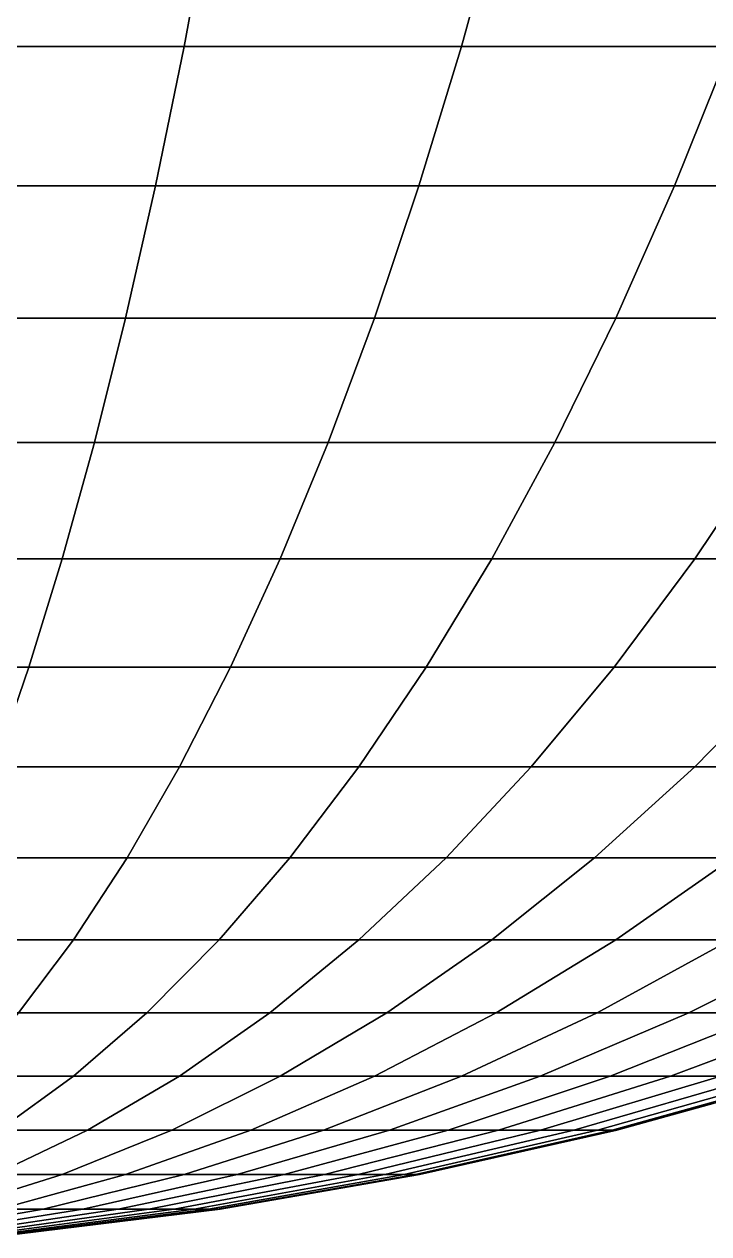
# Model space of a CAD drawing. Extents: x -610 to 610, y -610 to 610.
# Drawn here: x 60.4 to 161.7, y -606.7 to -427.8 of the extents above; entities that cross this region are included whole.
import ezdxf

# ---------------------------------------------------------------- set-up
doc = ezdxf.new("R2010")
doc.units = 0

msp = doc.modelspace()

# ---------------------------------------------------------------- linework, layer by layer
for points in [[(84.094131, -431.052277, -422.769775), (42.250515, -431.052277, -428.976654), (44.272755, -409.382355, -449.50882), (88.119141, -409.382355, -443.004822)], [(42.250515, -431.052277, 428.976654), (84.094131, -431.052277, 422.769775), (88.119141, -409.382355, 443.004822), (44.272755, -409.382355, 449.50882)], [(125.127876, -431.052277, -412.491333), (84.094131, -431.052277, -422.769775), (88.119141, -409.382355, -443.004822), (131.116882, -409.382355, -432.234436)], [(84.094131, -431.052277, 422.769775), (125.127876, -431.052277, 412.491333), (131.116882, -409.382355, 432.234436), (88.119141, -409.382355, 443.004822)], [(164.956573, -431.052277, -398.240417), (125.127876, -431.052277, -412.491333), (131.116882, -409.382355, -432.234436), (172.851913, -409.382355, -417.301422)], [(125.127876, -431.052277, 412.491333), (164.956573, -431.052277, 398.240417), (172.851913, -409.382355, 417.301422), (131.116882, -409.382355, 432.234436)], [(79.866539, -451.683807, -401.516174), (40.126484, -451.683807, -407.411041), (42.250515, -431.052277, -428.976654), (84.094131, -431.052277, -422.769775)], [(40.126484, -451.683807, 407.411041), (79.866539, -451.683807, 401.516174), (84.094131, -431.052277, 422.769775), (42.250515, -431.052277, 428.976654)], [(118.837425, -451.683807, -391.754456), (79.866539, -451.683807, -401.516174), (84.094131, -431.052277, -422.769775), (125.127876, -431.052277, -412.491333)], [(79.866539, -451.683807, 401.516174), (118.837425, -451.683807, 391.754456), (125.127876, -431.052277, 412.491333), (84.094131, -431.052277, 422.769775)], [(156.663834, -451.683807, -378.219971), (118.837425, -451.683807, -391.754456), (125.127876, -431.052277, -412.491333), (164.956573, -431.052277, -398.240417)], [(118.837425, -451.683807, 391.754456), (156.663834, -451.683807, 378.219971), (164.956573, -431.052277, 398.240417), (125.127876, -431.052277, 412.491333)], [(192.981491, -451.683807, -361.042999), (156.663834, -451.683807, -378.219971), (164.956573, -431.052277, -398.240417), (203.19664, -431.052277, -380.154205)], [(156.663834, -451.683807, 378.219971), (192.981491, -451.683807, 361.042999), (203.19664, -431.052277, 380.154205), (164.956573, -431.052277, 398.240417)], [(75.446533, -471.227173, -379.295319), (37.905792, -471.227173, -384.863922), (40.126484, -451.683807, -407.411041), (79.866539, -451.683807, -401.516174)], [(37.905792, -471.227173, 384.863922), (75.446533, -471.227173, 379.295319), (79.866539, -451.683807, 401.516174), (40.126484, -451.683807, 407.411041)], [(112.260674, -471.227173, -370.073853), (75.446533, -471.227173, -379.295319), (79.866539, -451.683807, -401.516174), (118.837425, -451.683807, -391.754456)], [(75.446533, -471.227173, 379.295319), (112.260674, -471.227173, 370.073853), (118.837425, -451.683807, 391.754456), (79.866539, -451.683807, 401.516174)], [(147.993698, -471.227173, -357.288361), (112.260674, -471.227173, -370.073853), (118.837425, -451.683807, -391.754456), (156.663834, -451.683807, -378.219971)], [(112.260674, -471.227173, 370.073853), (147.993698, -471.227173, 357.288361), (156.663834, -451.683807, 378.219971), (118.837425, -451.683807, 391.754456)], [(182.301453, -471.227173, -341.061981), (147.993698, -471.227173, -357.288361), (156.663834, -451.683807, -378.219971), (192.981491, -451.683807, -361.042999)], [(147.993698, -471.227173, 357.288361), (182.301453, -471.227173, 341.061981), (192.981491, -451.683807, 361.042999), (156.663834, -451.683807, 378.219971)], [(70.844765, -489.635315, -356.160706), (35.593777, -489.635315, -361.389679), (37.905792, -471.227173, -384.863922), (75.446533, -471.227173, -379.295319)], [(35.593777, -489.635315, 361.389679), (70.844765, -489.635315, 356.160706), (75.446533, -471.227173, 379.295319), (37.905792, -471.227173, 384.863922)], [(105.413475, -489.635315, -347.501678), (70.844765, -489.635315, -356.160706), (75.446533, -471.227173, -379.295319), (112.260674, -471.227173, -370.073853)], [(70.844765, -489.635315, 356.160706), (105.413475, -489.635315, 347.501678), (112.260674, -471.227173, 370.073853), (75.446533, -471.227173, 379.295319)], [(138.96701, -489.635315, -335.496063), (105.413475, -489.635315, -347.501678), (112.260674, -471.227173, -370.073853), (147.993698, -471.227173, -357.288361)], [(105.413475, -489.635315, 347.501678), (138.96701, -489.635315, 335.496063), (147.993698, -471.227173, 357.288361), (112.260674, -471.227173, 370.073853)], [(171.182205, -489.635315, -320.259369), (138.96701, -489.635315, -335.496063), (147.993698, -471.227173, -357.288361), (182.301453, -471.227173, -341.061981)], [(138.96701, -489.635315, 335.496063), (171.182205, -489.635315, 320.259369), (182.301453, -471.227173, 341.061981), (147.993698, -471.227173, 357.288361)], [(66.072334, -506.863861, -332.16806), (33.196014, -506.863861, -337.0448), (35.593777, -489.635315, -361.389679), (70.844765, -489.635315, -356.160706)], [(33.196014, -506.863861, 337.0448), (66.072334, -506.863861, 332.16806), (70.844765, -489.635315, 356.160706), (35.593777, -489.635315, 361.389679)], [(98.31234, -506.863861, -324.092346), (66.072334, -506.863861, -332.16806), (70.844765, -489.635315, -356.160706), (105.413475, -489.635315, -347.501678)], [(66.072334, -506.863861, 332.16806), (98.31234, -506.863861, 324.092346), (105.413475, -489.635315, 347.501678), (70.844765, -489.635315, 356.160706)], [(129.605545, -506.863861, -312.895477), (98.31234, -506.863861, -324.092346), (105.413475, -489.635315, -347.501678), (138.96701, -489.635315, -335.496063)], [(98.31234, -506.863861, 324.092346), (129.605545, -506.863861, 312.895477), (138.96701, -489.635315, 335.496063), (105.413475, -489.635315, 347.501678)], [(159.650574, -506.863861, -298.685211), (129.605545, -506.863861, -312.895477), (138.96701, -489.635315, -335.496063), (171.182205, -489.635315, -320.259369)], [(129.605545, -506.863861, 312.895477), (159.650574, -506.863861, 298.685211), (171.182205, -489.635315, 320.259369), (138.96701, -489.635315, 335.496063)], [(188.158081, -506.863861, -281.59848), (159.650574, -506.863861, -298.685211), (171.182205, -489.635315, -320.259369), (201.748825, -489.635315, -301.938446)], [(159.650574, -506.863861, 298.685211), (188.158081, -506.863861, 281.59848), (201.748825, -489.635315, 301.938446), (171.182205, -489.635315, 320.259369)], [(61.140728, -522.871338, -307.375214), (30.718281, -522.871338, -311.887939), (33.196014, -506.863861, -337.0448), (66.072334, -506.863861, -332.16806)], [(30.718281, -522.871338, 311.887939), (61.140728, -522.871338, 307.375214), (66.072334, -506.863861, 332.16806), (33.196014, -506.863861, 337.0448)], [(90.97435, -522.871338, -299.902252), (61.140728, -522.871338, -307.375214), (66.072334, -506.863861, -332.16806), (98.31234, -506.863861, -324.092346)], [(61.140728, -522.871338, 307.375214), (90.97435, -522.871338, 299.902252), (98.31234, -506.863861, 324.092346), (66.072334, -506.863861, 332.16806)], [(119.931854, -522.871338, -289.541107), (90.97435, -522.871338, -299.902252), (98.31234, -506.863861, -324.092346), (129.605545, -506.863861, -312.895477)], [(90.97435, -522.871338, 299.902252), (119.931854, -522.871338, 289.541107), (129.605545, -506.863861, 312.895477), (98.31234, -506.863861, 324.092346)], [(147.734344, -522.871338, -276.39151), (119.931854, -522.871338, -289.541107), (129.605545, -506.863861, -312.895477), (159.650574, -506.863861, -298.685211)], [(119.931854, -522.871338, 289.541107), (147.734344, -522.871338, 276.39151), (159.650574, -506.863861, 298.685211), (129.605545, -506.863861, 312.895477)], [(174.114059, -522.871338, -260.580109), (147.734344, -522.871338, -276.39151), (159.650574, -506.863861, -298.685211), (188.158081, -506.863861, -281.59848)], [(147.734344, -522.871338, 276.39151), (174.114059, -522.871338, 260.580109), (188.158081, -506.863861, 281.59848), (159.650574, -506.863861, 298.685211)], [(56.061825, -537.619202, -281.841858), (28.166542, -537.619202, -285.979706), (30.718281, -522.871338, -311.887939), (61.140728, -522.871338, -307.375214)], [(28.166542, -537.619202, 285.979706), (56.061825, -537.619202, 281.841858), (61.140728, -522.871338, 307.375214), (30.718281, -522.871338, 311.887939)], [(83.417213, -537.619202, -274.989685), (56.061825, -537.619202, -281.841858), (61.140728, -522.871338, -307.375214), (90.97435, -522.871338, -299.902252)], [(56.061825, -537.619202, 281.841858), (83.417213, -537.619202, 274.989685), (90.97435, -522.871338, 299.902252), (61.140728, -522.871338, 307.375214)], [(109.969231, -537.619202, -265.489197), (83.417213, -537.619202, -274.989685), (90.97435, -522.871338, -299.902252), (119.931854, -522.871338, -289.541107)], [(83.417213, -537.619202, 274.989685), (109.969231, -537.619202, 265.489197), (119.931854, -522.871338, 289.541107), (90.97435, -522.871338, 299.902252)], [(135.462189, -537.619202, -253.431931), (109.969231, -537.619202, -265.489197), (119.931854, -522.871338, -289.541107), (147.734344, -522.871338, -276.39151)], [(109.969231, -537.619202, 265.489197), (135.462189, -537.619202, 253.431931), (147.734344, -522.871338, 276.39151), (119.931854, -522.871338, 289.541107)], [(159.650574, -537.619202, -238.933975), (135.462189, -537.619202, -253.431931), (147.734344, -522.871338, -276.39151), (174.114059, -522.871338, -260.580109)], [(135.462189, -537.619202, 253.431931), (159.650574, -537.619202, 238.933975), (174.114059, -522.871338, 260.580109), (147.734344, -522.871338, 276.39151)], [(182.301453, -537.619202, -222.134949), (159.650574, -537.619202, -238.933975), (174.114059, -522.871338, -260.580109), (198.816971, -522.871338, -242.259171)], [(159.650574, -537.619202, 238.933975), (182.301453, -537.619202, 222.134949), (198.816971, -522.871338, 242.259171), (174.114059, -522.871338, 260.580109)], [(75.659096, -551.071899, -249.414612), (50.84787, -551.071899, -255.629517), (56.061825, -537.619202, -281.841858), (83.417213, -537.619202, -274.989685)], [(50.84787, -551.071899, 255.629517), (75.659096, -551.071899, 249.414612), (83.417213, -537.619202, 274.989685), (56.061825, -537.619202, 281.841858)], [(99.741684, -551.071899, -240.797729), (75.659096, -551.071899, -249.414612), (83.417213, -537.619202, -274.989685), (109.969231, -537.619202, -265.489197)], [(75.659096, -551.071899, 249.414612), (99.741684, -551.071899, 240.797729), (109.969231, -537.619202, 265.489197), (83.417213, -537.619202, 274.989685)], [(122.863701, -551.071899, -229.861816), (99.741684, -551.071899, -240.797729), (109.969231, -537.619202, -265.489197), (135.462189, -537.619202, -253.431931)], [(99.741684, -551.071899, 240.797729), (122.863701, -551.071899, 229.861816), (135.462189, -537.619202, 253.431931), (109.969231, -537.619202, 265.489197)], [(144.802475, -551.071899, -216.712219), (122.863701, -551.071899, -229.861816), (135.462189, -537.619202, -253.431931), (159.650574, -537.619202, -238.933975)], [(122.863701, -551.071899, 229.861816), (144.802475, -551.071899, 216.712219), (159.650574, -537.619202, 238.933975), (135.462189, -537.619202, 253.431931)], [(165.346741, -551.071899, -201.475586), (144.802475, -551.071899, -216.712219), (159.650574, -537.619202, -238.933975), (182.301453, -537.619202, -222.134949)], [(144.802475, -551.071899, 216.712219), (165.346741, -551.071899, 201.475586), (182.301453, -537.619202, 222.134949), (159.650574, -537.619202, 238.933975)], [(67.718719, -563.19696, -223.238693), (45.511417, -563.19696, -228.801331), (50.84787, -551.071899, -255.629517), (75.659096, -551.071899, -249.414612)], [(45.511417, -563.19696, 228.801331), (67.718719, -563.19696, 223.238693), (75.659096, -551.071899, 249.414612), (50.84787, -551.071899, 255.629517)], [(89.273857, -563.19696, -215.526138), (67.718719, -563.19696, -223.238693), (75.659096, -551.071899, -249.414612), (99.741684, -551.071899, -240.797729)], [(67.718719, -563.19696, 223.238693), (89.273857, -563.19696, 215.526138), (99.741684, -551.071899, 240.797729), (75.659096, -551.071899, 249.414612)], [(109.969231, -563.19696, -205.737976), (89.273857, -563.19696, -215.526138), (99.741684, -551.071899, -240.797729), (122.863701, -551.071899, -229.861816)], [(89.273857, -563.19696, 215.526138), (109.969231, -563.19696, 205.737976), (122.863701, -551.071899, 229.861816), (99.741684, -551.071899, 240.797729)], [(129.605545, -563.19696, -193.968414), (109.969231, -563.19696, -205.737976), (122.863701, -551.071899, -229.861816), (144.802475, -551.071899, -216.712219)], [(109.969231, -563.19696, 205.737976), (129.605545, -563.19696, 193.968414), (144.802475, -551.071899, 216.712219), (122.863701, -551.071899, 229.861816)], [(147.993698, -563.19696, -180.330841), (129.605545, -563.19696, -193.968414), (144.802475, -551.071899, -216.712219), (165.346741, -551.071899, -201.475586)], [(129.605545, -563.19696, 193.968414), (147.993698, -563.19696, 180.330841), (165.346741, -551.071899, 201.475586), (144.802475, -551.071899, 216.712219)], [(164.956573, -563.19696, -164.956573), (147.993698, -563.19696, -180.330841), (165.346741, -551.071899, -201.475586), (184.298599, -551.071899, -184.298599)], [(147.993698, -563.19696, 180.330841), (164.956573, -563.19696, 164.956573), (184.298599, -551.071899, 184.298599), (165.346741, -551.071899, 201.475586)], [(59.615196, -573.965271, -196.524979), (40.065319, -573.965271, -201.421967), (45.511417, -563.19696, -228.801331), (67.718719, -563.19696, -223.238693)], [(40.065319, -573.965271, 201.421967), (59.615196, -573.965271, 196.524979), (67.718719, -563.19696, 223.238693), (45.511417, -563.19696, 228.801331)], [(78.59095, -573.965271, -189.735352), (59.615196, -573.965271, -196.524979), (67.718719, -563.19696, -223.238693), (89.273857, -563.19696, -215.526138)], [(59.615196, -573.965271, 196.524979), (78.59095, -573.965271, 189.735352), (89.273857, -563.19696, 215.526138), (67.718719, -563.19696, 223.238693)], [(96.809837, -573.965271, -181.118454), (78.59095, -573.965271, -189.735352), (89.273857, -563.19696, -215.526138), (109.969231, -563.19696, -205.737976)], [(78.59095, -573.965271, 189.735352), (96.809837, -573.965271, 181.118454), (109.969231, -563.19696, 205.737976), (89.273857, -563.19696, 215.526138)], [(114.096382, -573.965271, -170.757294), (96.809837, -573.965271, -181.118454), (109.969231, -563.19696, -205.737976), (129.605545, -563.19696, -193.968414)], [(96.809837, -573.965271, 181.118454), (114.096382, -573.965271, 170.757294), (129.605545, -563.19696, 193.968414), (109.969231, -563.19696, 205.737976)], [(130.284119, -573.965271, -158.751648), (114.096382, -573.965271, -170.757294), (129.605545, -563.19696, -193.968414), (147.993698, -563.19696, -180.330841)], [(114.096382, -573.965271, 170.757294), (130.284119, -573.965271, 158.751648), (147.993698, -563.19696, 180.330841), (129.605545, -563.19696, 193.968414)], [(145.217148, -573.965271, -145.217148), (130.284119, -573.965271, -158.751648), (147.993698, -563.19696, -180.330841), (164.956573, -563.19696, -164.956573)], [(130.284119, -573.965271, 158.751648), (145.217148, -573.965271, 145.217148), (164.956573, -563.19696, 164.956573), (147.993698, -563.19696, 180.330841)], [(158.751648, -573.965271, -130.284119), (145.217148, -573.965271, -145.217148), (164.956573, -563.19696, -164.956573), (180.330841, -563.19696, -147.993698)], [(145.217148, -573.965271, 145.217148), (158.751648, -573.965271, 130.284119), (180.330841, -563.19696, 147.993698), (164.956573, -563.19696, 164.956573)], [(170.757294, -573.965271, -114.096382), (158.751648, -573.965271, -130.284119), (180.330841, -563.19696, -147.993698), (193.968414, -563.19696, -129.605545)], [(158.751648, -573.965271, 130.284119), (170.757294, -573.965271, 114.096382), (193.968414, -563.19696, 129.605545), (180.330841, -563.19696, 147.993698)], [(67.718719, -583.35083, -163.487442), (51.368061, -583.35083, -169.337814), (59.615196, -573.965271, -196.524979), (78.59095, -573.965271, -189.735352)], [(51.368061, -583.35083, 169.337814), (67.718719, -583.35083, 163.487442), (78.59095, -573.965271, 189.735352), (59.615196, -573.965271, 196.524979)], [(83.417213, -583.35083, -156.062622), (67.718719, -583.35083, -163.487442), (78.59095, -573.965271, -189.735352), (96.809837, -573.965271, -181.118454)], [(67.718719, -583.35083, 163.487442), (83.417213, -583.35083, 156.062622), (96.809837, -573.965271, 181.118454), (78.59095, -573.965271, 189.735352)], [(98.31234, -583.35083, -147.134811), (83.417213, -583.35083, -156.062622), (96.809837, -573.965271, -181.118454), (114.096382, -573.965271, -170.757294)], [(83.417213, -583.35083, 156.062622), (98.31234, -583.35083, 147.134811), (114.096382, -573.965271, 170.757294), (96.809837, -573.965271, 181.118454)], [(112.260674, -583.35083, -136.790024), (98.31234, -583.35083, -147.134811), (114.096382, -573.965271, -170.757294), (130.284119, -573.965271, -158.751648)], [(98.31234, -583.35083, 147.134811), (112.260674, -583.35083, 136.790024), (130.284119, -573.965271, 158.751648), (114.096382, -573.965271, 170.757294)], [(125.127876, -583.35083, -125.127876), (112.260674, -583.35083, -136.790024), (130.284119, -573.965271, -158.751648), (145.217148, -573.965271, -145.217148)], [(112.260674, -583.35083, 136.790024), (125.127876, -583.35083, 125.127876), (145.217148, -573.965271, 145.217148), (130.284119, -573.965271, 158.751648)], [(136.790024, -583.35083, -112.260674), (125.127876, -583.35083, -125.127876), (145.217148, -573.965271, -145.217148), (158.751648, -573.965271, -130.284119)], [(125.127876, -583.35083, 125.127876), (136.790024, -583.35083, 112.260674), (158.751648, -573.965271, 130.284119), (145.217148, -573.965271, 145.217148)], [(147.134811, -583.35083, -98.31234), (136.790024, -583.35083, -112.260674), (158.751648, -573.965271, -130.284119), (170.757294, -573.965271, -114.096382)], [(136.790024, -583.35083, 112.260674), (147.134811, -583.35083, 98.31234), (170.757294, -573.965271, 114.096382), (158.751648, -573.965271, 130.284119)], [(156.062622, -583.35083, -83.417213), (147.134811, -583.35083, -98.31234), (170.757294, -573.965271, -114.096382), (181.118454, -573.965271, -96.809837)], [(147.134811, -583.35083, 98.31234), (156.062622, -583.35083, 83.417213), (181.118454, -573.965271, 96.809837), (170.757294, -573.965271, 114.096382)], [(163.487442, -583.35083, -67.718719), (156.062622, -583.35083, -83.417213), (181.118454, -573.965271, -96.809837), (189.735352, -573.965271, -78.59095)], [(156.062622, -583.35083, 83.417213), (163.487442, -583.35083, 67.718719), (189.735352, -573.965271, 78.59095), (181.118454, -573.965271, 96.809837)], [(56.683346, -591.331055, -136.845703), (42.997177, -591.331055, -141.742691), (51.368061, -583.35083, -169.337814), (67.718719, -583.35083, -163.487442)], [(42.997177, -591.331055, 141.742691), (56.683346, -591.331055, 136.845703), (67.718719, -583.35083, 163.487442), (51.368061, -583.35083, 169.337814)], [(69.823624, -591.331055, -130.630814), (56.683346, -591.331055, -136.845703), (67.718719, -583.35083, -163.487442), (83.417213, -583.35083, -156.062622)], [(56.683346, -591.331055, 136.845703), (69.823624, -591.331055, 130.630814), (83.417213, -583.35083, 156.062622), (67.718719, -583.35083, 163.487442)], [(82.291458, -591.331055, -123.157875), (69.823624, -591.331055, -130.630814), (83.417213, -583.35083, -156.062622), (98.31234, -583.35083, -147.134811)], [(69.823624, -591.331055, 130.630814), (82.291458, -591.331055, 123.157875), (98.31234, -583.35083, 147.134811), (83.417213, -583.35083, 156.062622)], [(93.966782, -591.331055, -114.498863), (82.291458, -591.331055, -123.157875), (98.31234, -583.35083, -147.134811), (112.260674, -583.35083, -136.790024)], [(82.291458, -591.331055, 123.157875), (93.966782, -591.331055, 114.498863), (112.260674, -583.35083, 136.790024), (98.31234, -583.35083, 147.134811)], [(104.737167, -591.331055, -104.737167), (93.966782, -591.331055, -114.498863), (112.260674, -583.35083, -136.790024), (125.127876, -583.35083, -125.127876)], [(93.966782, -591.331055, 114.498863), (104.737167, -591.331055, 104.737167), (125.127876, -583.35083, 125.127876), (112.260674, -583.35083, 136.790024)], [(114.498863, -591.331055, -93.966782), (104.737167, -591.331055, -104.737167), (125.127876, -583.35083, -125.127876), (136.790024, -583.35083, -112.260674)], [(104.737167, -591.331055, 104.737167), (114.498863, -591.331055, 93.966782), (136.790024, -583.35083, 112.260674), (125.127876, -583.35083, 125.127876)], [(123.157875, -591.331055, -82.291458), (114.498863, -591.331055, -93.966782), (136.790024, -583.35083, -112.260674), (147.134811, -583.35083, -98.31234)], [(114.498863, -591.331055, 93.966782), (123.157875, -591.331055, 82.291458), (147.134811, -583.35083, 98.31234), (136.790024, -583.35083, 112.260674)], [(130.630814, -591.331055, -69.823624), (123.157875, -591.331055, -82.291458), (147.134811, -583.35083, -98.31234), (156.062622, -583.35083, -83.417213)], [(123.157875, -591.331055, 82.291458), (130.630814, -591.331055, 69.823624), (156.062622, -583.35083, 83.417213), (147.134811, -583.35083, 98.31234)], [(136.845703, -591.331055, -56.683346), (130.630814, -591.331055, -69.823624), (156.062622, -583.35083, -83.417213), (163.487442, -583.35083, -67.718719)], [(130.630814, -591.331055, 69.823624), (136.845703, -591.331055, 56.683346), (163.487442, -583.35083, 67.718719), (156.062622, -583.35083, 83.417213)], [(141.742691, -591.331055, -42.997177), (136.845703, -591.331055, -56.683346), (163.487442, -583.35083, -67.718719), (169.337814, -583.35083, -51.368061)], [(136.845703, -591.331055, 56.683346), (141.742691, -591.331055, 42.997177), (169.337814, -583.35083, 51.368061), (163.487442, -583.35083, 67.718719)], [(145.274612, -591.331055, -28.896919), (141.742691, -591.331055, -42.997177), (169.337814, -583.35083, -51.368061), (173.557358, -583.35083, -34.522705)], [(141.742691, -591.331055, 42.997177), (145.274612, -591.331055, 28.896919), (173.557358, -583.35083, 34.522701), (169.337814, -583.35083, 51.368061)], [(147.407471, -591.331055, -14.518369), (145.274612, -591.331055, -28.896919), (173.557358, -583.35083, -34.522705), (176.105438, -583.35083, -17.344872)], [(145.274612, -591.331055, 28.896919), (147.407471, -591.331055, 14.518369), (176.105438, -583.35083, 17.344872), (173.557358, -583.35083, 34.522701)], [(148.120712, -591.331055), (147.407471, -591.331055, -14.518369), (176.105438, -583.35083, -17.344872), (176.957535, -583.35083)], [(147.407471, -591.331055, 14.518369), (148.120712, -591.331055), (176.957535, -583.35083), (176.105438, -583.35083, 17.344872)], [(56.061825, -597.886719, -104.884308), (45.511417, -597.886719, -109.874283), (56.683346, -591.331055, -136.845703), (69.823624, -591.331055, -130.630814)], [(45.511417, -597.886719, 109.874283), (56.061825, -597.886719, 104.884308), (69.823624, -591.331055, 130.630814), (56.683346, -591.331055, 136.845703)], [(66.072334, -597.886719, -98.884232), (56.061825, -597.886719, -104.884308), (69.823624, -591.331055, -130.630814), (82.291458, -591.331055, -123.157875)], [(56.061825, -597.886719, 104.884308), (66.072334, -597.886719, 98.884232), (82.291458, -591.331055, 123.157875), (69.823624, -591.331055, 130.630814)], [(75.446533, -597.886719, -91.931862), (66.072334, -597.886719, -98.884232), (82.291458, -591.331055, -123.157875), (93.966782, -591.331055, -114.498863)], [(66.072334, -597.886719, 98.884232), (75.446533, -597.886719, 91.931862), (93.966782, -591.331055, 114.498863), (82.291458, -591.331055, 123.157875)], [(84.094131, -597.886719, -84.094131), (75.446533, -597.886719, -91.931862), (93.966782, -591.331055, -114.498863), (104.737167, -591.331055, -104.737167)], [(75.446533, -597.886719, 91.931862), (84.094131, -597.886719, 84.094131), (104.737167, -591.331055, 104.737167), (93.966782, -591.331055, 114.498863)], [(91.931862, -597.886719, -75.446533), (84.094131, -597.886719, -84.094131), (104.737167, -591.331055, -104.737167), (114.498863, -591.331055, -93.966782)], [(84.094131, -597.886719, 84.094131), (91.931862, -597.886719, 75.446533), (114.498863, -591.331055, 93.966782), (104.737167, -591.331055, 104.737167)], [(98.884232, -597.886719, -66.072334), (91.931862, -597.886719, -75.446533), (114.498863, -591.331055, -93.966782), (123.157875, -591.331055, -82.291458)], [(91.931862, -597.886719, 75.446533), (98.884232, -597.886719, 66.072334), (123.157875, -591.331055, 82.291458), (114.498863, -591.331055, 93.966782)], [(104.884308, -597.886719, -56.061825), (98.884232, -597.886719, -66.072334), (123.157875, -591.331055, -82.291458), (130.630814, -591.331055, -69.823624)], [(98.884232, -597.886719, 66.072334), (104.884308, -597.886719, 56.061825), (130.630814, -591.331055, 69.823624), (123.157875, -591.331055, 82.291458)], [(109.874283, -597.886719, -45.511417), (104.884308, -597.886719, -56.061825), (130.630814, -591.331055, -69.823624), (136.845703, -591.331055, -56.683346)], [(104.884308, -597.886719, 56.061825), (109.874283, -597.886719, 45.511417), (136.845703, -591.331055, 56.683346), (130.630814, -591.331055, 69.823624)], [(113.806099, -597.886719, -34.522705), (109.874283, -597.886719, -45.511417), (136.845703, -591.331055, -56.683346), (141.742691, -591.331055, -42.997177)], [(109.874283, -597.886719, 45.511417), (113.806099, -597.886719, 34.522705), (141.742691, -591.331055, 42.997177), (136.845703, -591.331055, 56.683346)], [(116.641907, -597.886719, -23.201517), (113.806099, -597.886719, -34.522705), (141.742691, -591.331055, -42.997177), (145.274612, -591.331055, -28.896919)], [(113.806099, -597.886719, 34.522705), (116.641907, -597.886719, 23.201517), (145.274612, -591.331055, 28.896919), (141.742691, -591.331055, 42.997177)], [(118.354393, -597.886719, -11.65689), (116.641907, -597.886719, -23.201517), (145.274612, -591.331055, -28.896919), (147.407471, -591.331055, -14.518369)], [(116.641907, -597.886719, 23.201517), (118.354393, -597.886719, 11.65689), (147.407471, -591.331055, 14.518369), (145.274612, -591.331055, 28.896919)], [(118.927063, -597.886719), (118.354393, -597.886719, -11.65689), (147.407471, -591.331055, -14.518369), (148.120712, -591.331055)], [(118.354393, -597.886719, 11.65689), (118.927063, -597.886719), (148.120712, -591.331055), (147.407471, -591.331055, 14.518369)], [(49.694031, -603.002014, -74.372375), (42.164978, -603.002014, -78.885117), (56.061825, -597.886719, -104.884308), (66.072334, -597.886719, -98.884232)], [(42.164978, -603.002014, 78.885117), (49.694031, -603.002014, 74.372375), (66.072334, -597.886719, 98.884232), (56.061825, -597.886719, 104.884308)], [(56.744511, -603.002014, -69.143387), (49.694031, -603.002014, -74.372375), (66.072334, -597.886719, -98.884232), (75.446533, -597.886719, -91.931862)], [(49.694031, -603.002014, 74.372375), (56.744511, -603.002014, 69.143387), (75.446533, -597.886719, 91.931862), (66.072334, -597.886719, 98.884232)], [(63.248505, -603.002014, -63.248505), (56.744511, -603.002014, -69.143387), (75.446533, -597.886719, -91.931862), (84.094131, -597.886719, -84.094131)], [(56.744511, -603.002014, 69.143387), (63.248505, -603.002014, 63.248505), (84.094131, -597.886719, 84.094131), (75.446533, -597.886719, 91.931862)], [(69.143387, -603.002014, -56.744511), (63.248505, -603.002014, -63.248505), (84.094131, -597.886719, -84.094131), (91.931862, -597.886719, -75.446533)], [(63.248505, -603.002014, 63.248505), (69.143387, -603.002014, 56.744511), (91.931862, -597.886719, 75.446533), (84.094131, -597.886719, 84.094131)], [(74.372375, -603.002014, -49.694031), (69.143387, -603.002014, -56.744511), (91.931862, -597.886719, -75.446533), (98.884232, -597.886719, -66.072334)], [(69.143387, -603.002014, 56.744511), (74.372375, -603.002014, 49.694031), (98.884232, -597.886719, 66.072334), (91.931862, -597.886719, 75.446533)], [(78.885117, -603.002014, -42.164978), (74.372375, -603.002014, -49.694031), (98.884232, -597.886719, -66.072334), (104.884308, -597.886719, -56.061825)], [(74.372375, -603.002014, 49.694031), (78.885117, -603.002014, 42.164978), (104.884308, -597.886719, 56.061825), (98.884232, -597.886719, 66.072334)], [(82.638161, -603.002014, -34.229847), (78.885117, -603.002014, -42.164978), (104.884308, -597.886719, -56.061825), (109.874283, -597.886719, -45.511417)], [(78.885117, -603.002014, 42.164978), (82.638161, -603.002014, 34.229847), (109.874283, -597.886719, 45.511417), (104.884308, -597.886719, 56.061825)], [(85.595345, -603.002014, -25.965065), (82.638161, -603.002014, -34.229847), (109.874283, -597.886719, -45.511417), (113.806099, -597.886719, -34.522705)], [(82.638161, -603.002014, 34.229847), (85.595345, -603.002014, 25.965065), (113.806099, -597.886719, 34.522705), (109.874283, -597.886719, 45.511417)], [(87.728203, -603.002014, -17.450224), (85.595345, -603.002014, -25.965065), (113.806099, -597.886719, -34.522705), (116.641907, -597.886719, -23.201517)], [(85.595345, -603.002014, 25.965065), (87.728203, -603.002014, 17.450224), (116.641907, -597.886719, 23.201517), (113.806099, -597.886719, 34.522705)], [(89.01619, -603.002014, -8.767329), (87.728203, -603.002014, -17.450224), (116.641907, -597.886719, -23.201517), (118.354393, -597.886719, -11.65689)], [(87.728203, -603.002014, 17.450224), (89.01619, -603.002014, 8.767329), (118.354393, -597.886719, 11.65689), (116.641907, -597.886719, 23.201517)], [(89.446892, -603.002014), (89.01619, -603.002014, -8.767329), (118.354393, -597.886719, -11.65689), (118.927063, -597.886719)], [(89.01619, -603.002014, 8.767329), (89.446892, -603.002014), (118.927063, -597.886719), (118.354393, -597.886719, 11.65689)], [(42.250515, -606.664612, -42.250515), (37.905792, -606.664612, -46.188343), (56.744511, -603.002014, -69.143387), (63.248505, -603.002014, -63.248505)], [(37.905792, -606.664612, 46.188343), (42.250515, -606.664612, 42.250515), (63.248505, -603.002014, 63.248505), (56.744511, -603.002014, 69.143387)], [(46.188343, -606.664612, -37.905792), (42.250515, -606.664612, -42.250515), (63.248505, -603.002014, -63.248505), (69.143387, -603.002014, -56.744511)], [(42.250515, -606.664612, 42.250515), (46.188343, -606.664612, 37.905792), (69.143387, -603.002014, 56.744511), (63.248505, -603.002014, 63.248505)], [(49.681347, -606.664612, -33.196014), (46.188343, -606.664612, -37.905792), (69.143387, -603.002014, -56.744511), (74.372375, -603.002014, -49.694031)], [(46.188343, -606.664612, 37.905792), (49.681347, -606.664612, 33.196014), (74.372375, -603.002014, 49.694031), (69.143387, -603.002014, 56.744511)], [(52.695896, -606.664612, -28.166544), (49.681347, -606.664612, -33.196014), (74.372375, -603.002014, -49.694031), (78.885117, -603.002014, -42.164978)], [(49.681347, -606.664612, 33.196014), (52.695896, -606.664612, 28.166544), (78.885117, -603.002014, 42.164978), (74.372375, -603.002014, 49.694031)], [(55.202957, -606.664612, -22.865812), (52.695896, -606.664612, -28.166544), (78.885117, -603.002014, -42.164978), (82.638161, -603.002014, -34.229847)], [(52.695896, -606.664612, 28.166544), (55.202957, -606.664612, 22.865812), (82.638161, -603.002014, 34.229847), (78.885117, -603.002014, 42.164978)], [(57.178383, -606.664612, -17.344872), (55.202957, -606.664612, -22.865812), (82.638161, -603.002014, -34.229847), (85.595345, -603.002014, -25.965065)], [(55.202957, -606.664612, 22.865812), (57.178383, -606.664612, 17.344872), (85.595345, -603.002014, 25.965065), (82.638161, -603.002014, 34.229847)], [(58.603146, -606.664612, -11.656891), (57.178383, -606.664612, -17.344872), (85.595345, -603.002014, -25.965065), (87.728203, -603.002014, -17.450224)], [(57.178383, -606.664612, 17.344872), (58.603146, -606.664612, 11.65689), (87.728203, -603.002014, 17.450224), (85.595345, -603.002014, 25.965065)], [(59.463531, -606.664612, -5.856647), (58.603146, -606.664612, -11.656891), (87.728203, -603.002014, -17.450224), (89.01619, -603.002014, -8.767329)], [(58.603146, -606.664612, 11.65689), (59.463531, -606.664612, 5.856647), (89.01619, -603.002014, 8.767329), (87.728203, -603.002014, 17.450224)], [(59.751247, -606.664612), (59.463531, -606.664612, -5.856647), (89.01619, -603.002014, -8.767329), (89.446892, -603.002014)], [(59.463531, -606.664612, 5.856647), (59.751247, -606.664612), (89.446892, -603.002014), (89.01619, -603.002014, 8.767329)]]:
    msp.add_3dface(points)

doc.saveas('drawing.dxf')
